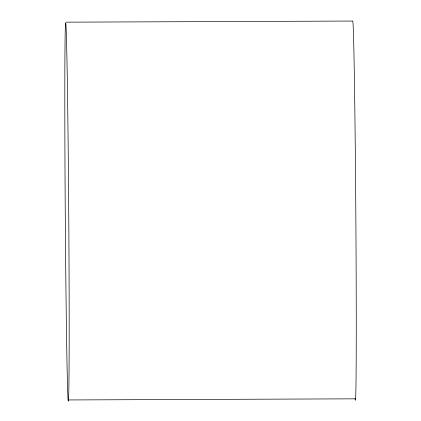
<?xml version="1.0" encoding="UTF-8"?>
<svg xmlns="http://www.w3.org/2000/svg" width="421" height="421" viewBox="0 0 421 421"><rect width="100%" height="100%" fill="white"/><g stroke="black" fill="none" stroke-linecap="round" stroke-linejoin="round"><path stroke-width="0.63" d="M65.76 22.171L352.893 21.05M68.107 399.95A188.929 1.737 89.6 0 0 67.865 119.759A188.929 1.737 89.6 0 0 64.823 113.47A188.929 1.737 89.6 0 0 68.107 399.95L355.24 398.829M352.745 21.45A188.929 1.737 89.6 0 1 355.813 211.505A188.929 1.737 89.6 0 1 355.124 398.192"/></g></svg>
